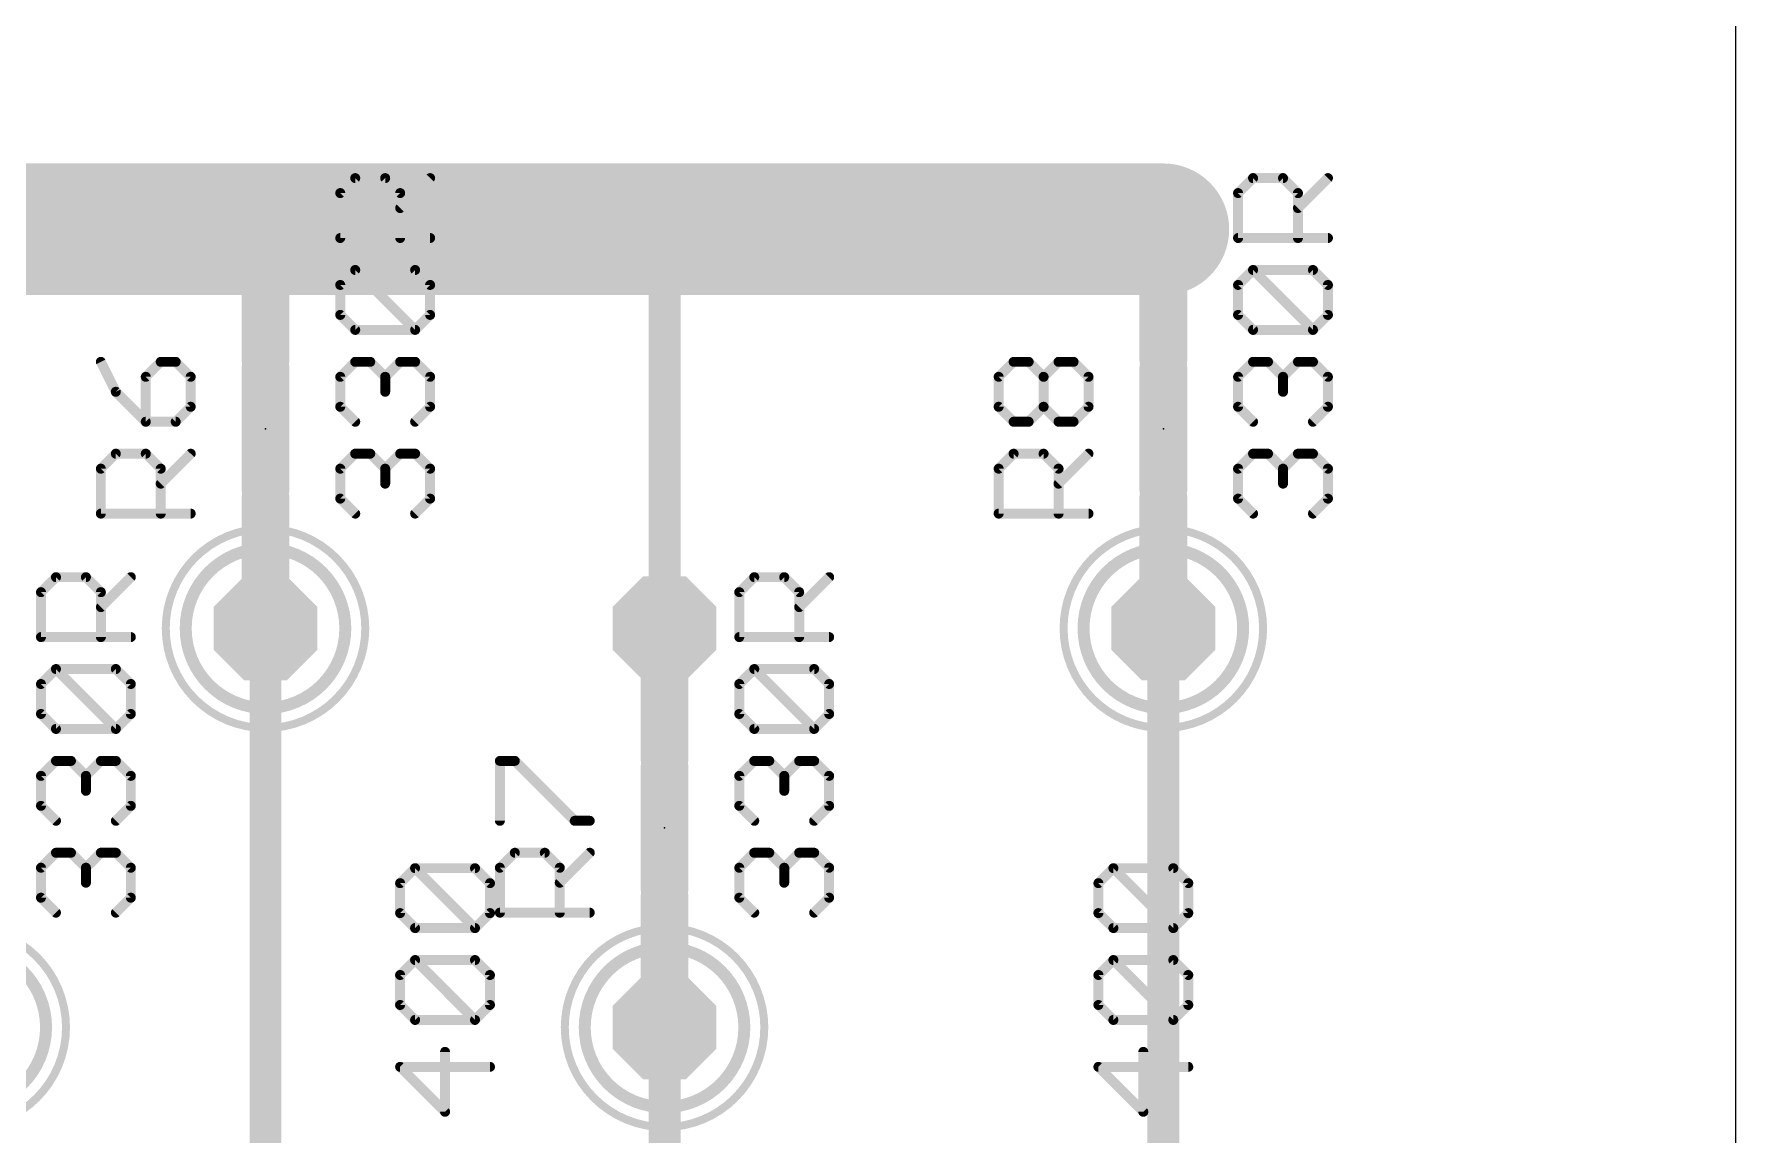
# Model space of a CAD drawing. Extents: x 0 to 44.1, y 0 to 57.1.
# Drawn here: x 22.45 to 44.12, y 29.11 to 43.13 of the extents above; entities that cross this region are included whole.
import ezdxf

# ---------------------------------------------------------------- set-up
doc = ezdxf.new("R2010")
doc.units = 0
for name, color, linetype in [('16', 175, 'CONTINUOUS'), ('17', 82, 'CONTINUOUS'), ('20', 7, 'CONTINUOUS'), ('21', 253, 'CONTINUOUS'), ('23', 7, 'CONTINUOUS'), ('25', 253, 'CONTINUOUS'), ('27', 253, 'CONTINUOUS'), ('51', 253, 'CONTINUOUS')]:
    doc.layers.add(name, color=color, linetype=linetype)

# ---------------------------------------------------------------- blocks, each defined once
blk = doc.blocks.new('OCTAGONP')
at = {"const_width": 0.5}
blk.add_lwpolyline([(-0.25, -0.1036), (-0.25, 0.1036), (-0.1036, 0.25), (0.1036, 0.25), (0.25, 0.1036), (0.25, -0.1036), (0.1036, -0.25), (-0.1036, -0.25), (-0.25, -0.1036), (-0.25, 0.1036)], dxfattribs=at)

msp = doc.modelspace()

# ---------------------------------------------------------------- linework, layer by layer
at = {"layer": '16'}
for points, const_width in [([(36.83, 40.64), (21.59, 40.64)], 1.6764), ([(25.4, 40.64), (21.59, 40.64)], 0.4064), ([(25.4, 40.64), (36.83, 40.64)], 0.4064), ([(36.83, 40.64), (30.48, 40.64)], 0.4064), ([(30.48, 40.64), (30.48, 35.56)], 0.4064), ([(25.4, 22.86), (25.4, 35.56)], 0.4064), ([(36.83, 22.86), (36.83, 35.56)], 0.4064), ([(30.48, 30.48), (30.48, 19.05)], 0.4064)]:
    msp.add_lwpolyline(points, dxfattribs=dict(at, const_width=const_width))
for points, const_width in [([(36.83, 40.2209, 1), (36.83, 41.0591)], 0.8382), ([(25.4, 40.7416, 1), (25.4, 40.5384)], 0.2032), ([(25.4, 40.5384, 1), (25.4, 40.7416)], 0.2032), ([(30.48, 40.7416, 1), (30.48, 40.5384)], 0.2032), ([(30.5816, 40.64, 1), (30.3784, 40.64)], 0.2032), ([(36.83, 40.5384, 1), (36.83, 40.7416)], 0.2032), ([(36.83, 40.5384, 1), (36.83, 40.7416)], 0.2032), ([(25.5016, 35.56, 1), (25.2984, 35.56)], 0.2032), ([(36.9316, 35.56, 1), (36.7284, 35.56)], 0.2032), ([(30.3784, 35.56, 1), (30.5816, 35.56)], 0.2032), ([(30.5816, 30.48, 1), (30.3784, 30.48)], 0.2032)]:
    msp.add_lwpolyline(points, format="xyb", dxfattribs=dict(at, const_width=const_width))
at = {"layer": '20'}
msp.add_line((44.12, 0), (44.12, 57.14), dxfattribs=at)
at = {"layer": '21', "const_width": 0.6096}
for points in [[(25.4, 37.338), (25.4, 38.862)], [(36.83, 37.338), (36.83, 38.862)], [(30.48, 32.258), (30.48, 33.782)]]:
    msp.add_lwpolyline(points, dxfattribs=at)
at = {"layer": '21'}
for points, const_width in [([(25.5524, 38.862, 1), (25.2476, 38.862)], 0.3048), ([(36.9824, 38.862, 1), (36.6776, 38.862)], 0.3048), ([(25.2476, 37.338, 1), (25.5524, 37.338)], 0.3048), ([(36.6776, 37.338, 1), (36.9824, 37.338)], 0.3048), ([(25.4, 34.29, 1), (25.4, 36.83, 1), (25.4, 34.29)], 0.1016), ([(36.83, 34.29, 1), (36.83, 36.83, 1), (36.83, 34.29)], 0.1016), ([(30.6324, 33.782, 1), (30.3276, 33.782)], 0.3048), ([(30.3276, 32.258, 1), (30.6324, 32.258)], 0.3048), ([(21.59, 29.21, 1), (21.59, 31.75, 1), (21.59, 29.21)], 0.1016), ([(30.48, 29.21, 1), (30.48, 31.75, 1), (30.48, 29.21)], 0.1016)]:
    msp.add_lwpolyline(points, format="xyb", dxfattribs=dict(at, const_width=const_width))
at = {"layer": '23'}
for p in [(25.4, 38.1), (36.83, 38.1), (30.48, 33.02)]:
    msp.add_point(p, dxfattribs=at)
at = {"layer": '25', "const_width": 0.127}
for points in [[(23.3035, 38.9525), (23.4942, 38.5712)], [(24.0662, 38.9525), (23.8755, 38.7619)], [(24.2568, 38.9525), (24.0662, 38.9525)], [(24.4475, 38.7619), (24.2568, 38.9525)], [(34.7335, 38.7619), (34.9242, 38.9525)], [(34.9242, 38.9525), (35.1149, 38.9525)], [(35.1149, 38.9525), (35.3055, 38.7619)], [(35.3055, 38.7619), (35.4962, 38.9525)], [(35.4962, 38.9525), (35.6868, 38.9525)], [(35.6868, 38.9525), (35.8775, 38.7619)], [(23.8755, 38.7619), (23.8755, 38.1899)], [(24.4475, 38.3806), (24.4475, 38.7619)], [(34.7335, 38.3806), (34.7335, 38.7619)], [(35.3055, 38.3806), (35.3055, 38.7619)], [(35.8775, 38.7619), (35.8775, 38.3806)], [(23.4942, 38.5712), (23.8755, 38.1899)], [(24.2568, 38.1899), (24.4475, 38.3806)], [(34.9242, 38.1899), (34.7335, 38.3806)], [(35.3055, 38.3806), (35.1149, 38.1899)], [(35.4962, 38.1899), (35.3055, 38.3806)], [(35.8775, 38.3806), (35.6868, 38.1899)], [(23.8755, 38.1899), (24.2568, 38.1899)], [(35.1149, 38.1899), (34.9242, 38.1899)], [(35.6868, 38.1899), (35.4962, 38.1899)], [(23.3035, 37.5925), (23.4942, 37.7831)], [(23.4942, 37.7831), (23.8755, 37.7831)], [(23.8755, 37.7831), (24.0662, 37.5925)], [(24.0662, 37.4018), (24.4475, 37.7831)], [(34.7335, 37.5925), (34.9242, 37.7831)], [(34.9242, 37.7831), (35.3055, 37.7831)], [(35.3055, 37.7831), (35.4962, 37.5925)], [(35.4962, 37.4018), (35.8775, 37.7831)], [(23.3035, 37.0205), (23.3035, 37.5925)], [(24.0662, 37.5925), (24.0662, 37.0205)], [(34.7335, 37.0205), (34.7335, 37.5925)], [(35.4962, 37.5925), (35.4962, 37.0205)], [(24.4475, 37.0205), (23.3035, 37.0205)], [(35.8775, 37.0205), (34.7335, 37.0205)], [(28.3835, 33.1099), (28.3835, 33.8725)], [(28.3835, 33.8725), (28.5742, 33.8725)], [(28.5742, 33.8725), (29.3368, 33.1099)], [(29.3368, 33.1099), (29.5275, 33.1099)], [(28.3835, 32.5125), (28.5742, 32.7032)], [(28.5742, 32.7032), (28.9555, 32.7032)], [(28.9555, 32.7032), (29.1462, 32.5125)], [(29.1462, 32.3218), (29.5275, 32.7032)], [(28.3835, 31.9405), (28.3835, 32.5125)], [(29.1462, 32.5125), (29.1462, 31.9405)], [(29.5275, 31.9405), (28.3835, 31.9405)]]:
    msp.add_lwpolyline(points, dxfattribs=at)
at = {"layer": '25', "const_width": 0.0635}
for points in [[(23.3319, 38.9667, 1), (23.2751, 38.9383)], [(24.0662, 38.9843, 1), (24.0662, 38.9208)], [(24.0886, 38.9301, 1), (24.0437, 38.975)], [(24.2793, 38.975, 1), (24.2344, 38.9301)], [(24.2568, 38.9208, 1), (24.2568, 38.9843)], [(34.9242, 38.9843, 1), (34.9242, 38.9208)], [(34.9466, 38.9301, 1), (34.9017, 38.975)], [(35.1373, 38.975, 1), (35.0924, 38.9301)], [(35.1149, 38.9208, 1), (35.1149, 38.9843)], [(35.4962, 38.9843, 1), (35.4962, 38.9208)], [(35.5186, 38.9301, 1), (35.4737, 38.975)], [(35.7093, 38.975, 1), (35.6644, 38.9301)], [(35.6868, 38.9208, 1), (35.6868, 38.9843)], [(23.9073, 38.7619, 1), (23.8438, 38.7619)], [(23.8531, 38.7843, 1), (23.898, 38.7394)], [(24.4793, 38.7619, 1), (24.4158, 38.7619)], [(24.425, 38.7394, 1), (24.47, 38.7843)], [(34.7653, 38.7619, 1), (34.7018, 38.7619)], [(34.7111, 38.7843, 1), (34.756, 38.7394)], [(35.3373, 38.7619, 1), (35.2738, 38.7619)], [(35.2831, 38.7843, 1), (35.328, 38.7394)], [(35.2831, 38.7394, 1), (35.328, 38.7843)], [(35.9093, 38.7619, 1), (35.8458, 38.7619)], [(35.855, 38.7394, 1), (35.9, 38.7843)], [(23.5166, 38.5937, 1), (23.4717, 38.5488)], [(23.4658, 38.557, 1), (23.5226, 38.5854)], [(24.4158, 38.3806, 1), (24.4793, 38.3806)], [(24.47, 38.3581, 1), (24.425, 38.403)], [(34.7018, 38.3806, 1), (34.7653, 38.3806)], [(34.756, 38.403, 1), (34.7111, 38.3581)], [(35.2738, 38.3806, 1), (35.3373, 38.3806)], [(35.328, 38.403, 1), (35.2831, 38.3581)], [(35.328, 38.3581, 1), (35.2831, 38.403)], [(35.8458, 38.3806, 1), (35.9093, 38.3806)], [(35.9, 38.3581, 1), (35.855, 38.403)], [(23.8755, 38.2216, 1), (23.8755, 38.1581)], [(23.8438, 38.1899, 1), (23.9073, 38.1899)], [(23.8531, 38.1674, 1), (23.898, 38.2123)], [(24.2344, 38.2123, 1), (24.2793, 38.1674)], [(24.2568, 38.1581, 1), (24.2568, 38.2216)], [(34.9242, 38.2216, 1), (34.9242, 38.1581)], [(34.9017, 38.1674, 1), (34.9466, 38.2123)], [(35.0924, 38.2123, 1), (35.1373, 38.1674)], [(35.1149, 38.1581, 1), (35.1149, 38.2216)], [(35.4962, 38.2216, 1), (35.4962, 38.1581)], [(35.4737, 38.1674, 1), (35.5186, 38.2123)], [(35.6644, 38.2123, 1), (35.7093, 38.1674)], [(35.6868, 38.1581, 1), (35.6868, 38.2216)], [(23.4942, 37.8149, 1), (23.4942, 37.7514)], [(23.5166, 37.7607, 1), (23.4717, 37.8056)], [(23.898, 37.8056, 1), (23.8531, 37.7607)], [(23.8755, 37.7514, 1), (23.8755, 37.8149)], [(24.47, 37.7607, 1), (24.425, 37.8056)], [(34.9242, 37.8149, 1), (34.9242, 37.7514)], [(34.9466, 37.7607, 1), (34.9017, 37.8056)], [(35.328, 37.8056, 1), (35.2831, 37.7607)], [(35.3055, 37.7514, 1), (35.3055, 37.8149)], [(35.9, 37.7607, 1), (35.855, 37.8056)], [(23.3353, 37.5925, 1), (23.2718, 37.5925)], [(23.2811, 37.6149, 1), (23.326, 37.57)], [(24.0979, 37.5925, 1), (24.0344, 37.5925)], [(24.0437, 37.57, 1), (24.0886, 37.6149)], [(34.7653, 37.5925, 1), (34.7018, 37.5925)], [(34.7111, 37.6149, 1), (34.756, 37.57)], [(35.5279, 37.5925, 1), (35.4644, 37.5925)], [(35.4737, 37.57, 1), (35.5186, 37.6149)], [(24.0437, 37.4243, 1), (24.0886, 37.3794)], [(35.4737, 37.4243, 1), (35.5186, 37.3794)], [(23.3035, 37.0523, 1), (23.3035, 36.9887)], [(23.2718, 37.0205, 1), (23.3353, 37.0205)], [(24.0344, 37.0205, 1), (24.0979, 37.0205)], [(24.4475, 36.9887, 1), (24.4475, 37.0523)], [(34.7335, 37.0523, 1), (34.7335, 36.9887)], [(34.7018, 37.0205, 1), (34.7653, 37.0205)], [(35.4644, 37.0205, 1), (35.5279, 37.0205)], [(35.8775, 36.9887, 1), (35.8775, 37.0523)], [(28.3835, 33.9043, 1), (28.3835, 33.8408)], [(28.4153, 33.8725, 1), (28.3518, 33.8725)], [(28.5966, 33.895, 1), (28.5517, 33.8501)], [(28.5742, 33.8408, 1), (28.5742, 33.9043)], [(29.3368, 33.1416, 1), (29.3368, 33.0781)], [(29.3144, 33.0874, 1), (29.3593, 33.1323)], [(29.5275, 33.0781, 1), (29.5275, 33.1416)], [(28.3518, 33.1099, 1), (28.4153, 33.1099)], [(28.5742, 32.7349, 1), (28.5742, 32.6714)], [(28.5966, 32.6807, 1), (28.5517, 32.7256)], [(28.978, 32.7256, 1), (28.9331, 32.6807)], [(28.9555, 32.6714, 1), (28.9555, 32.7349)], [(29.55, 32.6807, 1), (29.505, 32.7256)], [(28.4153, 32.5125, 1), (28.3518, 32.5125)], [(28.3611, 32.5349, 1), (28.406, 32.49)], [(29.1779, 32.5125, 1), (29.1144, 32.5125)], [(29.1237, 32.49, 1), (29.1686, 32.5349)], [(29.1237, 32.3443, 1), (29.1686, 32.2994)], [(28.3835, 31.9722, 1), (28.3835, 31.9088)], [(28.3518, 31.9405, 1), (28.4153, 31.9405)], [(29.1144, 31.9405, 1), (29.1779, 31.9405)], [(29.5275, 31.9088, 1), (29.5275, 31.9722)]]:
    msp.add_lwpolyline(points, format="xyb", dxfattribs=at)
at = {"layer": '27', "const_width": 0.127}
for points in [[(26.3515, 41.1007), (26.5422, 41.2913)], [(26.5422, 41.2913), (26.9235, 41.2913)], [(26.9235, 41.2913), (27.1142, 41.1007)], [(27.1142, 40.91), (27.4955, 41.2913)], [(37.7815, 41.1007), (37.9722, 41.2913)], [(37.9722, 41.2913), (38.3535, 41.2913)], [(38.3535, 41.2913), (38.5442, 41.1007)], [(38.5442, 40.91), (38.9255, 41.2913)], [(26.3515, 40.5287), (26.3515, 41.1007)], [(27.1142, 41.1007), (27.1142, 40.5287)], [(37.7815, 40.5287), (37.7815, 41.1007)], [(38.5442, 41.1007), (38.5442, 40.5287)], [(27.4955, 40.5287), (26.3515, 40.5287)], [(38.9255, 40.5287), (37.7815, 40.5287)], [(26.3515, 39.9313), (26.5422, 40.1219)], [(26.5422, 40.1219), (27.3048, 40.1219)], [(27.3048, 39.3593), (26.5422, 40.1219)], [(27.3048, 40.1219), (27.4955, 39.9313)], [(37.7815, 39.9313), (37.9722, 40.1219)], [(37.9722, 40.1219), (38.7348, 40.1219)], [(38.7348, 39.3593), (37.9722, 40.1219)], [(38.7348, 40.1219), (38.9255, 39.9313)], [(26.3515, 39.55), (26.3515, 39.9313)], [(27.4955, 39.9313), (27.4955, 39.55)], [(37.7815, 39.55), (37.7815, 39.9313)], [(38.9255, 39.9313), (38.9255, 39.55)], [(26.5422, 39.3593), (26.3515, 39.55)], [(27.4955, 39.55), (27.3048, 39.3593)], [(37.9722, 39.3593), (37.7815, 39.55)], [(38.9255, 39.55), (38.7348, 39.3593)], [(27.3048, 39.3593), (26.5422, 39.3593)], [(38.7348, 39.3593), (37.9722, 39.3593)], [(26.3515, 38.7619), (26.5422, 38.9525)], [(26.5422, 38.9525), (26.7329, 38.9525)], [(26.7329, 38.9525), (26.9235, 38.7619)], [(26.9235, 38.7619), (27.1142, 38.9525)], [(27.1142, 38.9525), (27.3048, 38.9525)], [(27.3048, 38.9525), (27.4955, 38.7619)], [(37.7815, 38.7619), (37.9722, 38.9525)], [(37.9722, 38.9525), (38.1628, 38.9525)], [(38.1628, 38.9525), (38.3535, 38.7619)], [(38.3535, 38.7619), (38.5442, 38.9525)], [(38.5442, 38.9525), (38.7348, 38.9525)], [(38.7348, 38.9525), (38.9255, 38.7619)], [(26.3515, 38.3806), (26.3515, 38.7619)], [(26.9235, 38.7619), (26.9235, 38.5712)], [(27.4955, 38.7619), (27.4955, 38.3806)], [(37.7815, 38.3806), (37.7815, 38.7619)], [(38.3535, 38.7619), (38.3535, 38.5712)], [(38.9255, 38.7619), (38.9255, 38.3806)], [(26.5422, 38.1899), (26.3515, 38.3806)], [(27.4955, 38.3806), (27.3048, 38.1899)], [(37.9722, 38.1899), (37.7815, 38.3806)], [(38.9255, 38.3806), (38.7348, 38.1899)], [(26.3515, 37.5925), (26.5422, 37.7831)], [(26.5422, 37.7831), (26.7329, 37.7831)], [(26.7329, 37.7831), (26.9235, 37.5925)], [(26.9235, 37.5925), (27.1142, 37.7831)], [(27.1142, 37.7831), (27.3048, 37.7831)], [(27.3048, 37.7831), (27.4955, 37.5925)], [(37.7815, 37.5925), (37.9722, 37.7831)], [(37.9722, 37.7831), (38.1628, 37.7831)], [(38.1628, 37.7831), (38.3535, 37.5925)], [(38.3535, 37.5925), (38.5442, 37.7831)], [(38.5442, 37.7831), (38.7348, 37.7831)], [(38.7348, 37.7831), (38.9255, 37.5925)], [(26.3515, 37.2112), (26.3515, 37.5925)], [(26.9235, 37.5925), (26.9235, 37.4018)], [(27.4955, 37.5925), (27.4955, 37.2112)], [(37.7815, 37.2112), (37.7815, 37.5925)], [(38.3535, 37.5925), (38.3535, 37.4018)], [(38.9255, 37.5925), (38.9255, 37.2112)], [(26.5422, 37.0205), (26.3515, 37.2112)], [(27.4955, 37.2112), (27.3048, 37.0205)], [(37.9722, 37.0205), (37.7815, 37.2112)], [(38.9255, 37.2112), (38.7348, 37.0205)], [(22.5415, 36.0207), (22.7322, 36.2113)], [(22.7322, 36.2113), (23.1135, 36.2113)], [(23.1135, 36.2113), (23.3042, 36.0207)], [(23.3042, 35.83), (23.6855, 36.2113)], [(31.4315, 36.0207), (31.6222, 36.2113)], [(31.6222, 36.2113), (32.0035, 36.2113)], [(32.0035, 36.2113), (32.1942, 36.0207)], [(32.1942, 35.83), (32.5755, 36.2113)], [(22.5415, 35.4487), (22.5415, 36.0207)], [(23.3042, 36.0207), (23.3042, 35.4487)], [(31.4315, 35.4487), (31.4315, 36.0207)], [(32.1942, 36.0207), (32.1942, 35.4487)], [(23.6855, 35.4487), (22.5415, 35.4487)], [(32.5755, 35.4487), (31.4315, 35.4487)], [(22.5415, 34.8513), (22.7322, 35.0419)], [(22.7322, 35.0419), (23.4948, 35.0419)], [(23.4948, 34.2793), (22.7322, 35.0419)], [(23.4948, 35.0419), (23.6855, 34.8513)], [(31.4315, 34.8513), (31.6222, 35.0419)], [(31.6222, 35.0419), (32.3848, 35.0419)], [(32.3848, 34.2793), (31.6222, 35.0419)], [(32.3848, 35.0419), (32.5755, 34.8513)], [(22.5415, 34.47), (22.5415, 34.8513)], [(23.6855, 34.8513), (23.6855, 34.47)], [(31.4315, 34.47), (31.4315, 34.8513)], [(32.5755, 34.8513), (32.5755, 34.47)], [(22.7322, 34.2793), (22.5415, 34.47)], [(23.6855, 34.47), (23.4948, 34.2793)], [(31.6222, 34.2793), (31.4315, 34.47)], [(32.5755, 34.47), (32.3848, 34.2793)], [(23.4948, 34.2793), (22.7322, 34.2793)], [(32.3848, 34.2793), (31.6222, 34.2793)], [(22.5415, 33.6819), (22.7322, 33.8725)], [(22.7322, 33.8725), (22.9229, 33.8725)], [(22.9229, 33.8725), (23.1135, 33.6819)], [(23.1135, 33.6819), (23.3042, 33.8725)], [(23.3042, 33.8725), (23.4948, 33.8725)], [(23.4948, 33.8725), (23.6855, 33.6819)], [(31.4315, 33.6819), (31.6222, 33.8725)], [(31.6222, 33.8725), (31.8129, 33.8725)], [(31.8129, 33.8725), (32.0035, 33.6819)], [(32.0035, 33.6819), (32.1942, 33.8725)], [(32.1942, 33.8725), (32.3848, 33.8725)], [(32.3848, 33.8725), (32.5755, 33.6819)], [(22.5415, 33.3006), (22.5415, 33.6819)], [(23.1135, 33.6819), (23.1135, 33.4912)], [(23.6855, 33.6819), (23.6855, 33.3006)], [(31.4315, 33.3006), (31.4315, 33.6819)], [(32.0035, 33.6819), (32.0035, 33.4912)], [(32.5755, 33.6819), (32.5755, 33.3006)], [(22.7322, 33.1099), (22.5415, 33.3006)], [(23.6855, 33.3006), (23.4948, 33.1099)], [(31.6222, 33.1099), (31.4315, 33.3006)], [(32.5755, 33.3006), (32.3848, 33.1099)], [(22.5415, 32.5125), (22.7322, 32.7032)], [(22.7322, 32.7032), (22.9229, 32.7032)], [(22.9229, 32.7032), (23.1135, 32.5125)], [(23.1135, 32.5125), (23.3042, 32.7032)], [(23.3042, 32.7032), (23.4948, 32.7032)], [(23.4948, 32.7032), (23.6855, 32.5125)], [(31.4315, 32.5125), (31.6222, 32.7032)], [(31.6222, 32.7032), (31.8129, 32.7032)], [(31.8129, 32.7032), (32.0035, 32.5125)], [(32.0035, 32.5125), (32.1942, 32.7032)], [(32.1942, 32.7032), (32.3848, 32.7032)], [(32.3848, 32.7032), (32.5755, 32.5125)], [(22.5415, 32.1312), (22.5415, 32.5125)], [(23.1135, 32.5125), (23.1135, 32.3218)], [(23.6855, 32.5125), (23.6855, 32.1312)], [(27.1135, 32.3163), (27.3042, 32.5069)], [(27.3042, 32.5069), (28.0668, 32.5069)], [(28.0668, 31.7443), (27.3042, 32.5069)], [(28.0668, 32.5069), (28.2575, 32.3163)], [(31.4315, 32.1312), (31.4315, 32.5125)], [(32.0035, 32.5125), (32.0035, 32.3218)], [(32.5755, 32.5125), (32.5755, 32.1312)], [(36.0035, 32.3163), (36.1942, 32.5069)], [(36.1942, 32.5069), (36.9568, 32.5069)], [(36.9568, 31.7443), (36.1942, 32.5069)], [(36.9568, 32.5069), (37.1475, 32.3163)], [(27.1135, 31.9349), (27.1135, 32.3163)], [(28.2575, 32.3163), (28.2575, 31.9349)], [(36.0035, 31.9349), (36.0035, 32.3163)], [(37.1475, 32.3163), (37.1475, 31.9349)], [(22.7322, 31.9405), (22.5415, 32.1312)], [(23.6855, 32.1312), (23.4948, 31.9405)], [(31.6222, 31.9405), (31.4315, 32.1312)], [(32.5755, 32.1312), (32.3848, 31.9405)], [(27.3042, 31.7443), (27.1135, 31.9349)], [(28.2575, 31.9349), (28.0668, 31.7443)], [(36.1942, 31.7443), (36.0035, 31.9349)], [(37.1475, 31.9349), (36.9568, 31.7443)], [(28.0668, 31.7443), (27.3042, 31.7443)], [(36.9568, 31.7443), (36.1942, 31.7443)], [(27.1135, 31.1469), (27.3042, 31.3375)], [(27.1135, 30.7655), (27.1135, 31.1469)], [(27.3042, 31.3375), (28.0668, 31.3375)], [(28.0668, 30.5749), (27.3042, 31.3375)], [(28.0668, 31.3375), (28.2575, 31.1469)], [(28.2575, 31.1469), (28.2575, 30.7655)], [(36.0035, 31.1469), (36.1942, 31.3375)], [(36.0035, 30.7655), (36.0035, 31.1469)], [(36.1942, 31.3375), (36.9568, 31.3375)], [(36.9568, 30.5749), (36.1942, 31.3375)], [(36.9568, 31.3375), (37.1475, 31.1469)], [(37.1475, 31.1469), (37.1475, 30.7655)], [(27.3042, 30.5749), (27.1135, 30.7655)], [(28.2575, 30.7655), (28.0668, 30.5749)], [(36.1942, 30.5749), (36.0035, 30.7655)], [(37.1475, 30.7655), (36.9568, 30.5749)], [(28.0668, 30.5749), (27.3042, 30.5749)], [(36.9568, 30.5749), (36.1942, 30.5749)], [(27.6855, 29.4055), (27.6855, 30.1681)], [(36.5755, 29.4055), (36.5755, 30.1681)], [(28.2575, 29.9775), (27.1135, 29.9775)], [(27.1135, 29.9775), (27.6855, 29.4055)], [(37.1475, 29.9775), (36.0035, 29.9775)], [(36.0035, 29.9775), (36.5755, 29.4055)]]:
    msp.add_lwpolyline(points, dxfattribs=at)
at = {"layer": '27', "const_width": 0.0635}
for points in [[(26.5422, 41.3231, 1), (26.5422, 41.2596)], [(26.5646, 41.2689, 1), (26.5197, 41.3138)], [(26.946, 41.3138, 1), (26.9011, 41.2689)], [(26.9235, 41.2596, 1), (26.9235, 41.3231)], [(27.518, 41.2689, 1), (27.473, 41.3138)], [(37.9722, 41.3231, 1), (37.9722, 41.2596)], [(37.9946, 41.2689, 1), (37.9497, 41.3138)], [(38.376, 41.3138, 1), (38.3311, 41.2689)], [(38.3535, 41.2596, 1), (38.3535, 41.3231)], [(38.948, 41.2689, 1), (38.903, 41.3138)], [(26.3833, 41.1007, 1), (26.3198, 41.1007)], [(26.3291, 41.1231, 1), (26.374, 41.0782)], [(27.1459, 41.1007, 1), (27.0824, 41.1007)], [(27.0917, 40.9325, 1), (27.1366, 40.8876)], [(27.0917, 41.0782, 1), (27.1366, 41.1231)], [(37.8133, 41.1007, 1), (37.7498, 41.1007)], [(37.7591, 41.1231, 1), (37.804, 41.0782)], [(38.5759, 41.1007, 1), (38.5124, 41.1007)], [(38.5217, 40.9325, 1), (38.5666, 40.8876)], [(38.5217, 41.0782, 1), (38.5666, 41.1231)], [(26.3515, 40.5604, 1), (26.3515, 40.4969)], [(26.3198, 40.5287, 1), (26.3833, 40.5287)], [(27.0824, 40.5287, 1), (27.1459, 40.5287)], [(27.4955, 40.4969, 1), (27.4955, 40.5604)], [(37.7815, 40.5604, 1), (37.7815, 40.4969)], [(37.7498, 40.5287, 1), (37.8133, 40.5287)], [(38.5124, 40.5287, 1), (38.5759, 40.5287)], [(38.9255, 40.4969, 1), (38.9255, 40.5604)], [(26.5422, 40.1537, 1), (26.5422, 40.0902)], [(26.5646, 40.1444, 1), (26.5197, 40.0995)], [(26.5646, 40.0995, 1), (26.5197, 40.1444)], [(27.3273, 40.1444, 1), (27.2824, 40.0995)], [(27.3048, 40.0902, 1), (27.3048, 40.1537)], [(37.9722, 40.1537, 1), (37.9722, 40.0902)], [(37.9946, 40.1444, 1), (37.9497, 40.0995)], [(37.9946, 40.0995, 1), (37.9497, 40.1444)], [(38.7573, 40.1444, 1), (38.7124, 40.0995)], [(38.7348, 40.0902, 1), (38.7348, 40.1537)], [(26.3833, 39.9313, 1), (26.3198, 39.9313)], [(26.3291, 39.9537, 1), (26.374, 39.9088)], [(27.5272, 39.9313, 1), (27.4638, 39.9313)], [(27.473, 39.9088, 1), (27.518, 39.9537)], [(37.8133, 39.9313, 1), (37.7498, 39.9313)], [(37.7591, 39.9537, 1), (37.804, 39.9088)], [(38.9573, 39.9313, 1), (38.8937, 39.9313)], [(38.903, 39.9088, 1), (38.948, 39.9537)], [(26.374, 39.5724, 1), (26.3291, 39.5275)], [(26.3198, 39.55, 1), (26.3833, 39.55)], [(27.4638, 39.55, 1), (27.5272, 39.55)], [(27.518, 39.5275, 1), (27.473, 39.5724)], [(37.7498, 39.55, 1), (37.8133, 39.55)], [(37.804, 39.5724, 1), (37.7591, 39.5275)], [(38.8937, 39.55, 1), (38.9573, 39.55)], [(38.948, 39.5275, 1), (38.903, 39.5724)], [(26.5422, 39.391, 1), (26.5422, 39.3275)], [(26.5197, 39.3368, 1), (26.5646, 39.3817)], [(27.2824, 39.3817, 1), (27.3273, 39.3368)], [(27.2824, 39.3368, 1), (27.3273, 39.3817)], [(27.3048, 39.3275, 1), (27.3048, 39.391)], [(37.9722, 39.391, 1), (37.9722, 39.3275)], [(37.9497, 39.3368, 1), (37.9946, 39.3817)], [(38.7124, 39.3817, 1), (38.7573, 39.3368)], [(38.7124, 39.3368, 1), (38.7573, 39.3817)], [(38.7348, 39.3275, 1), (38.7348, 39.391)], [(26.5422, 38.9843, 1), (26.5422, 38.9208)], [(26.5646, 38.9301, 1), (26.5197, 38.975)], [(26.7553, 38.975, 1), (26.7104, 38.9301)], [(26.7329, 38.9208, 1), (26.7329, 38.9843)], [(27.1142, 38.9843, 1), (27.1142, 38.9208)], [(27.1366, 38.9301, 1), (27.0917, 38.975)], [(27.3273, 38.975, 1), (27.2824, 38.9301)], [(27.3048, 38.9208, 1), (27.3048, 38.9843)], [(37.9722, 38.9843, 1), (37.9722, 38.9208)], [(37.9946, 38.9301, 1), (37.9497, 38.975)], [(38.1853, 38.975, 1), (38.1404, 38.9301)], [(38.1628, 38.9208, 1), (38.1628, 38.9843)], [(38.5442, 38.9843, 1), (38.5442, 38.9208)], [(38.5666, 38.9301, 1), (38.5217, 38.975)], [(38.7573, 38.975, 1), (38.7124, 38.9301)], [(38.7348, 38.9208, 1), (38.7348, 38.9843)], [(26.3833, 38.7619, 1), (26.3198, 38.7619)], [(26.3291, 38.7843, 1), (26.374, 38.7394)], [(26.9553, 38.7619, 1), (26.8918, 38.7619)], [(26.9011, 38.7843, 1), (26.946, 38.7394)], [(26.9011, 38.7394, 1), (26.946, 38.7843)], [(27.5272, 38.7619, 1), (27.4638, 38.7619)], [(27.473, 38.7394, 1), (27.518, 38.7843)], [(37.8133, 38.7619, 1), (37.7498, 38.7619)], [(37.7591, 38.7843, 1), (37.804, 38.7394)], [(38.3853, 38.7619, 1), (38.3218, 38.7619)], [(38.3311, 38.7843, 1), (38.376, 38.7394)], [(38.3311, 38.7394, 1), (38.376, 38.7843)], [(38.9573, 38.7619, 1), (38.8937, 38.7619)], [(38.903, 38.7394, 1), (38.948, 38.7843)], [(26.8918, 38.5712, 1), (26.9553, 38.5712)], [(38.3218, 38.5712, 1), (38.3853, 38.5712)], [(26.374, 38.403, 1), (26.3291, 38.3581)], [(26.3198, 38.3806, 1), (26.3833, 38.3806)], [(27.4638, 38.3806, 1), (27.5272, 38.3806)], [(27.518, 38.3581, 1), (27.473, 38.403)], [(37.7498, 38.3806, 1), (37.8133, 38.3806)], [(37.804, 38.403, 1), (37.7591, 38.3581)], [(38.8937, 38.3806, 1), (38.9573, 38.3806)], [(38.948, 38.3581, 1), (38.903, 38.403)], [(26.5197, 38.1674, 1), (26.5646, 38.2123)], [(27.2824, 38.2123, 1), (27.3273, 38.1674)], [(37.9497, 38.1674, 1), (37.9946, 38.2123)], [(38.7124, 38.2123, 1), (38.7573, 38.1674)], [(26.5422, 37.8149, 1), (26.5422, 37.7514)], [(26.5646, 37.7607, 1), (26.5197, 37.8056)], [(26.7553, 37.8056, 1), (26.7104, 37.7607)], [(26.7329, 37.7514, 1), (26.7329, 37.8149)], [(27.1142, 37.8149, 1), (27.1142, 37.7514)], [(27.1366, 37.7607, 1), (27.0917, 37.8056)], [(27.3273, 37.8056, 1), (27.2824, 37.7607)], [(27.3048, 37.7514, 1), (27.3048, 37.8149)], [(37.9722, 37.8149, 1), (37.9722, 37.7514)], [(37.9946, 37.7607, 1), (37.9497, 37.8056)], [(38.1853, 37.8056, 1), (38.1404, 37.7607)], [(38.1628, 37.7514, 1), (38.1628, 37.8149)], [(38.5442, 37.8149, 1), (38.5442, 37.7514)], [(38.5666, 37.7607, 1), (38.5217, 37.8056)], [(38.7573, 37.8056, 1), (38.7124, 37.7607)], [(38.7348, 37.7514, 1), (38.7348, 37.8149)], [(26.3833, 37.5925, 1), (26.3198, 37.5925)], [(26.3291, 37.6149, 1), (26.374, 37.57)], [(26.9553, 37.5925, 1), (26.8918, 37.5925)], [(26.9011, 37.6149, 1), (26.946, 37.57)], [(26.9011, 37.57, 1), (26.946, 37.6149)], [(27.5272, 37.5925, 1), (27.4638, 37.5925)], [(27.473, 37.57, 1), (27.518, 37.6149)], [(37.8133, 37.5925, 1), (37.7498, 37.5925)], [(37.7591, 37.6149, 1), (37.804, 37.57)], [(38.3853, 37.5925, 1), (38.3218, 37.5925)], [(38.3311, 37.6149, 1), (38.376, 37.57)], [(38.3311, 37.57, 1), (38.376, 37.6149)], [(38.9573, 37.5925, 1), (38.8937, 37.5925)], [(38.903, 37.57, 1), (38.948, 37.6149)], [(26.374, 37.2336, 1), (26.3291, 37.1887)], [(26.8918, 37.4018, 1), (26.9553, 37.4018)], [(27.518, 37.1887, 1), (27.473, 37.2336)], [(37.804, 37.2336, 1), (37.7591, 37.1887)], [(38.3218, 37.4018, 1), (38.3853, 37.4018)], [(38.948, 37.1887, 1), (38.903, 37.2336)], [(26.3198, 37.2112, 1), (26.3833, 37.2112)], [(26.5197, 36.998, 1), (26.5646, 37.043)], [(27.2824, 37.043, 1), (27.3273, 36.998)], [(27.4638, 37.2112, 1), (27.5272, 37.2112)], [(37.7498, 37.2112, 1), (37.8133, 37.2112)], [(37.9497, 36.998, 1), (37.9946, 37.043)], [(38.7124, 37.043, 1), (38.7573, 36.998)], [(38.8937, 37.2112, 1), (38.9573, 37.2112)], [(22.7322, 36.2431, 1), (22.7322, 36.1796)], [(22.7546, 36.1889, 1), (22.7097, 36.2338)], [(23.136, 36.2338, 1), (23.0911, 36.1889)], [(23.1135, 36.1796, 1), (23.1135, 36.2431)], [(23.708, 36.1889, 1), (23.663, 36.2338)], [(31.6222, 36.2431, 1), (31.6222, 36.1796)], [(31.6446, 36.1889, 1), (31.5997, 36.2338)], [(32.026, 36.2338, 1), (31.9811, 36.1889)], [(32.0035, 36.1796, 1), (32.0035, 36.2431)], [(32.598, 36.1889, 1), (32.553, 36.2338)], [(22.5733, 36.0207, 1), (22.5098, 36.0207)], [(22.5191, 36.0431, 1), (22.564, 35.9982)], [(23.3359, 36.0207, 1), (23.2724, 36.0207)], [(23.2817, 35.9982, 1), (23.3266, 36.0431)], [(31.4633, 36.0207, 1), (31.3998, 36.0207)], [(31.4091, 36.0431, 1), (31.454, 35.9982)], [(32.2259, 36.0207, 1), (32.1624, 36.0207)], [(32.1717, 35.9982, 1), (32.2166, 36.0431)], [(23.2817, 35.8525, 1), (23.3266, 35.8076)], [(32.1717, 35.8525, 1), (32.2166, 35.8076)], [(22.5415, 35.4804, 1), (22.5415, 35.4169)], [(22.5098, 35.4487, 1), (22.5733, 35.4487)], [(23.2724, 35.4487, 1), (23.3359, 35.4487)], [(23.6855, 35.4169, 1), (23.6855, 35.4804)], [(31.4315, 35.4804, 1), (31.4315, 35.4169)], [(31.3998, 35.4487, 1), (31.4633, 35.4487)], [(32.1624, 35.4487, 1), (32.2259, 35.4487)], [(32.5755, 35.4169, 1), (32.5755, 35.4804)], [(22.7322, 35.0737, 1), (22.7322, 35.0102)], [(22.7546, 35.0644, 1), (22.7097, 35.0195)], [(22.7546, 35.0195, 1), (22.7097, 35.0644)], [(23.5173, 35.0644, 1), (23.4724, 35.0195)], [(23.4948, 35.0102, 1), (23.4948, 35.0737)], [(31.6222, 35.0737, 1), (31.6222, 35.0102)], [(31.6446, 35.0644, 1), (31.5997, 35.0195)], [(31.6446, 35.0195, 1), (31.5997, 35.0644)], [(32.4073, 35.0644, 1), (32.3624, 35.0195)], [(32.3848, 35.0102, 1), (32.3848, 35.0737)], [(22.5733, 34.8513, 1), (22.5098, 34.8513)], [(22.5191, 34.8737, 1), (22.564, 34.8288)], [(23.7172, 34.8513, 1), (23.6538, 34.8513)], [(23.663, 34.8288, 1), (23.708, 34.8737)], [(31.4633, 34.8513, 1), (31.3998, 34.8513)], [(31.4091, 34.8737, 1), (31.454, 34.8288)], [(32.6073, 34.8513, 1), (32.5437, 34.8513)], [(32.553, 34.8288, 1), (32.598, 34.8737)], [(22.5098, 34.47, 1), (22.5733, 34.47)], [(22.564, 34.4924, 1), (22.5191, 34.4475)], [(23.6538, 34.47, 1), (23.7172, 34.47)], [(23.708, 34.4475, 1), (23.663, 34.4924)], [(31.454, 34.4924, 1), (31.4091, 34.4475)], [(31.3998, 34.47, 1), (31.4633, 34.47)], [(32.5437, 34.47, 1), (32.6073, 34.47)], [(32.598, 34.4475, 1), (32.553, 34.4924)], [(22.7322, 34.311, 1), (22.7322, 34.2475)], [(22.7097, 34.2568, 1), (22.7546, 34.3017)], [(23.4724, 34.3017, 1), (23.5173, 34.2568)], [(23.4724, 34.2568, 1), (23.5173, 34.3017)], [(23.4948, 34.2475, 1), (23.4948, 34.311)], [(31.6222, 34.311, 1), (31.6222, 34.2475)], [(31.5997, 34.2568, 1), (31.6446, 34.3017)], [(32.3624, 34.3017, 1), (32.4073, 34.2568)], [(32.3624, 34.2568, 1), (32.4073, 34.3017)], [(32.3848, 34.2475, 1), (32.3848, 34.311)], [(22.7322, 33.9043, 1), (22.7322, 33.8408)], [(22.7546, 33.8501, 1), (22.7097, 33.895)], [(22.9453, 33.895, 1), (22.9004, 33.8501)], [(22.9229, 33.8408, 1), (22.9229, 33.9043)], [(23.3042, 33.9043, 1), (23.3042, 33.8408)], [(23.3266, 33.8501, 1), (23.2817, 33.895)], [(23.5173, 33.895, 1), (23.4724, 33.8501)], [(23.4948, 33.8408, 1), (23.4948, 33.9043)], [(31.6222, 33.9043, 1), (31.6222, 33.8408)], [(31.6446, 33.8501, 1), (31.5997, 33.895)], [(31.8353, 33.895, 1), (31.7904, 33.8501)], [(31.8129, 33.8408, 1), (31.8129, 33.9043)], [(32.1942, 33.9043, 1), (32.1942, 33.8408)], [(32.2166, 33.8501, 1), (32.1717, 33.895)], [(32.4073, 33.895, 1), (32.3624, 33.8501)], [(32.3848, 33.8408, 1), (32.3848, 33.9043)], [(22.5733, 33.6819, 1), (22.5098, 33.6819)], [(22.5191, 33.7043, 1), (22.564, 33.6594)], [(23.1453, 33.6819, 1), (23.0818, 33.6819)], [(23.0911, 33.7043, 1), (23.136, 33.6594)], [(23.0911, 33.6594, 1), (23.136, 33.7043)], [(23.7172, 33.6819, 1), (23.6538, 33.6819)], [(23.663, 33.6594, 1), (23.708, 33.7043)], [(31.4633, 33.6819, 1), (31.3998, 33.6819)], [(31.4091, 33.7043, 1), (31.454, 33.6594)], [(32.0353, 33.6819, 1), (31.9718, 33.6819)], [(31.9811, 33.7043, 1), (32.026, 33.6594)], [(31.9811, 33.6594, 1), (32.026, 33.7043)], [(32.6073, 33.6819, 1), (32.5437, 33.6819)], [(32.553, 33.6594, 1), (32.598, 33.7043)], [(23.0818, 33.4912, 1), (23.1453, 33.4912)], [(31.9718, 33.4912, 1), (32.0353, 33.4912)], [(22.5098, 33.3006, 1), (22.5733, 33.3006)], [(22.564, 33.323, 1), (22.5191, 33.2781)], [(22.7097, 33.0874, 1), (22.7546, 33.1323)], [(23.4724, 33.1323, 1), (23.5173, 33.0874)], [(23.6538, 33.3006, 1), (23.7172, 33.3006)], [(23.708, 33.2781, 1), (23.663, 33.323)], [(31.454, 33.323, 1), (31.4091, 33.2781)], [(31.3998, 33.3006, 1), (31.4633, 33.3006)], [(31.5997, 33.0874, 1), (31.6446, 33.1323)], [(32.3624, 33.1323, 1), (32.4073, 33.0874)], [(32.5437, 33.3006, 1), (32.6073, 33.3006)], [(32.598, 33.2781, 1), (32.553, 33.323)], [(22.7322, 32.7349, 1), (22.7322, 32.6714)], [(22.7546, 32.6807, 1), (22.7097, 32.7256)], [(22.9453, 32.7256, 1), (22.9004, 32.6807)], [(22.9229, 32.6714, 1), (22.9229, 32.7349)], [(23.3042, 32.7349, 1), (23.3042, 32.6714)], [(23.3266, 32.6807, 1), (23.2817, 32.7256)], [(23.5173, 32.7256, 1), (23.4724, 32.6807)], [(23.4948, 32.6714, 1), (23.4948, 32.7349)], [(31.6222, 32.7349, 1), (31.6222, 32.6714)], [(31.6446, 32.6807, 1), (31.5997, 32.7256)], [(31.8353, 32.7256, 1), (31.7904, 32.6807)], [(31.8129, 32.6714, 1), (31.8129, 32.7349)], [(32.1942, 32.7349, 1), (32.1942, 32.6714)], [(32.2166, 32.6807, 1), (32.1717, 32.7256)], [(32.4073, 32.7256, 1), (32.3624, 32.6807)], [(32.3848, 32.6714, 1), (32.3848, 32.7349)], [(22.5733, 32.5125, 1), (22.5098, 32.5125)], [(22.5191, 32.5349, 1), (22.564, 32.49)], [(23.1453, 32.5125, 1), (23.0818, 32.5125)], [(23.0911, 32.5349, 1), (23.136, 32.49)], [(23.0911, 32.49, 1), (23.136, 32.5349)], [(23.7172, 32.5125, 1), (23.6538, 32.5125)], [(23.663, 32.49, 1), (23.708, 32.5349)], [(27.3042, 32.5387, 1), (27.3042, 32.4752)], [(27.3266, 32.5294, 1), (27.2817, 32.4845)], [(27.3266, 32.4845, 1), (27.2817, 32.5294)], [(28.0893, 32.5294, 1), (28.0444, 32.4845)], [(28.0668, 32.4752, 1), (28.0668, 32.5387)], [(31.4633, 32.5125, 1), (31.3998, 32.5125)], [(31.4091, 32.5349, 1), (31.454, 32.49)], [(32.0353, 32.5125, 1), (31.9718, 32.5125)], [(31.9811, 32.5349, 1), (32.026, 32.49)], [(31.9811, 32.49, 1), (32.026, 32.5349)], [(32.6073, 32.5125, 1), (32.5437, 32.5125)], [(32.553, 32.49, 1), (32.598, 32.5349)], [(36.1942, 32.5387, 1), (36.1942, 32.4752)], [(36.2166, 32.5294, 1), (36.1717, 32.4845)], [(36.2166, 32.4845, 1), (36.1717, 32.5294)], [(36.9793, 32.5294, 1), (36.9344, 32.4845)], [(36.9568, 32.4752, 1), (36.9568, 32.5387)], [(23.0818, 32.3218, 1), (23.1453, 32.3218)], [(27.1453, 32.3163, 1), (27.0818, 32.3163)], [(27.0911, 32.3387, 1), (27.136, 32.2938)], [(28.2892, 32.3163, 1), (28.2258, 32.3163)], [(28.235, 32.2938, 1), (28.28, 32.3387)], [(31.9718, 32.3218, 1), (32.0353, 32.3218)], [(36.0353, 32.3163, 1), (35.9718, 32.3163)], [(35.9811, 32.3387, 1), (36.026, 32.2938)], [(37.1793, 32.3163, 1), (37.1157, 32.3163)], [(37.125, 32.2938, 1), (37.17, 32.3387)], [(22.5098, 32.1312, 1), (22.5733, 32.1312)], [(22.564, 32.1536, 1), (22.5191, 32.1087)], [(23.6538, 32.1312, 1), (23.7172, 32.1312)], [(23.708, 32.1087, 1), (23.663, 32.1536)], [(31.454, 32.1536, 1), (31.4091, 32.1087)], [(31.3998, 32.1312, 1), (31.4633, 32.1312)], [(32.5437, 32.1312, 1), (32.6073, 32.1312)], [(32.598, 32.1087, 1), (32.553, 32.1536)], [(22.7097, 31.918, 1), (22.7546, 31.963)], [(23.4724, 31.963, 1), (23.5173, 31.918)], [(27.136, 31.9574, 1), (27.0911, 31.9125)], [(27.0818, 31.9349, 1), (27.1453, 31.9349)], [(28.2258, 31.9349, 1), (28.2892, 31.9349)], [(28.28, 31.9125, 1), (28.235, 31.9574)], [(31.5997, 31.918, 1), (31.6446, 31.963)], [(32.3624, 31.963, 1), (32.4073, 31.918)], [(35.9718, 31.9349, 1), (36.0353, 31.9349)], [(36.026, 31.9574, 1), (35.9811, 31.9125)], [(37.1157, 31.9349, 1), (37.1793, 31.9349)], [(37.17, 31.9125, 1), (37.125, 31.9574)], [(27.3042, 31.776, 1), (27.3042, 31.7125)], [(27.2817, 31.7218, 1), (27.3266, 31.7667)], [(28.0444, 31.7667, 1), (28.0893, 31.7218)], [(28.0444, 31.7218, 1), (28.0893, 31.7667)], [(28.0668, 31.7125, 1), (28.0668, 31.776)], [(36.1942, 31.776, 1), (36.1942, 31.7125)], [(36.1717, 31.7218, 1), (36.2166, 31.7667)], [(36.9344, 31.7667, 1), (36.9793, 31.7218)], [(36.9344, 31.7218, 1), (36.9793, 31.7667)], [(36.9568, 31.7125, 1), (36.9568, 31.776)], [(27.1453, 31.1469, 1), (27.0818, 31.1469)], [(27.0911, 31.1693, 1), (27.136, 31.1244)], [(27.3042, 31.3693, 1), (27.3042, 31.3058)], [(27.3266, 31.36, 1), (27.2817, 31.3151)], [(27.3266, 31.3151, 1), (27.2817, 31.36)], [(28.0893, 31.36, 1), (28.0444, 31.3151)], [(28.0668, 31.3058, 1), (28.0668, 31.3693)], [(28.2892, 31.1469, 1), (28.2258, 31.1469)], [(28.235, 31.1244, 1), (28.28, 31.1693)], [(36.0353, 31.1469, 1), (35.9718, 31.1469)], [(35.9811, 31.1693, 1), (36.026, 31.1244)], [(36.1942, 31.3693, 1), (36.1942, 31.3058)], [(36.2166, 31.36, 1), (36.1717, 31.3151)], [(36.2166, 31.3151, 1), (36.1717, 31.36)], [(36.9793, 31.36, 1), (36.9344, 31.3151)], [(36.9568, 31.3058, 1), (36.9568, 31.3693)], [(37.1793, 31.1469, 1), (37.1157, 31.1469)], [(37.125, 31.1244, 1), (37.17, 31.1693)], [(27.136, 30.788, 1), (27.0911, 30.7431)], [(27.0818, 30.7655, 1), (27.1453, 30.7655)], [(28.2258, 30.7655, 1), (28.2892, 30.7655)], [(28.28, 30.7431, 1), (28.235, 30.788)], [(35.9718, 30.7655, 1), (36.0353, 30.7655)], [(36.026, 30.788, 1), (35.9811, 30.7431)], [(37.1157, 30.7655, 1), (37.1793, 30.7655)], [(37.17, 30.7431, 1), (37.125, 30.788)], [(27.3042, 30.6066, 1), (27.3042, 30.5431)], [(27.2817, 30.5524, 1), (27.3266, 30.5973)], [(28.0444, 30.5973, 1), (28.0893, 30.5524)], [(28.0444, 30.5524, 1), (28.0893, 30.5973)], [(28.0668, 30.5431, 1), (28.0668, 30.6066)], [(36.1942, 30.6066, 1), (36.1942, 30.5431)], [(36.1717, 30.5524, 1), (36.2166, 30.5973)], [(36.9344, 30.5973, 1), (36.9793, 30.5524)], [(36.9344, 30.5524, 1), (36.9793, 30.5973)], [(36.9568, 30.5431, 1), (36.9568, 30.6066)], [(27.7173, 30.1681, 1), (27.6538, 30.1681)], [(36.6073, 30.1681, 1), (36.5438, 30.1681)], [(27.1135, 30.0092, 1), (27.1135, 29.9457)], [(27.136, 29.9999, 1), (27.0911, 29.955)], [(28.2575, 29.9457, 1), (28.2575, 30.0092)], [(36.0035, 30.0092, 1), (36.0035, 29.9457)], [(36.026, 29.9999, 1), (35.9811, 29.955)], [(37.1475, 29.9457, 1), (37.1475, 30.0092)], [(27.6538, 29.4055, 1), (27.7173, 29.4055)], [(27.6631, 29.383, 1), (27.708, 29.4279)], [(36.5438, 29.4055, 1), (36.6073, 29.4055)], [(36.5531, 29.383, 1), (36.598, 29.4279)]]:
    msp.add_lwpolyline(points, format="xyb", dxfattribs=at)
at = {"layer": '51', "const_width": 0.6096}
for points in [[(25.4, 38.989), (25.4, 40.64)], [(36.83, 38.989), (36.83, 40.64)], [(25.4, 35.56), (25.4, 37.211)], [(36.83, 35.56), (36.83, 37.211)], [(30.48, 33.909), (30.48, 35.56)], [(30.48, 30.48), (30.48, 32.131)]]:
    msp.add_lwpolyline(points, dxfattribs=at)
at = {"layer": '51'}
for points, const_width in [([(25.5524, 40.64, 1), (25.2476, 40.64)], 0.3048), ([(36.9824, 40.64, 1), (36.6776, 40.64)], 0.3048), ([(25.2476, 38.989, 1), (25.5524, 38.989)], 0.3048), ([(36.6776, 38.989, 1), (36.9824, 38.989)], 0.3048), ([(25.5524, 37.211, 1), (25.2476, 37.211)], 0.3048), ([(36.9824, 37.211, 1), (36.6776, 37.211)], 0.3048), ([(25.4, 34.544, 1), (25.4, 36.576, 1), (25.4, 34.544)], 0.1524), ([(36.83, 34.544, 1), (36.83, 36.576, 1), (36.83, 34.544)], 0.1524), ([(30.6324, 35.56, 1), (30.3276, 35.56)], 0.3048), ([(25.2476, 35.56, 1), (25.5524, 35.56)], 0.3048), ([(36.6776, 35.56, 1), (36.9824, 35.56)], 0.3048), ([(30.3276, 33.909, 1), (30.6324, 33.909)], 0.3048), ([(30.6324, 32.131, 1), (30.3276, 32.131)], 0.3048), ([(21.59, 29.464, 1), (21.59, 31.496, 1), (21.59, 29.464)], 0.1524), ([(30.48, 29.464, 1), (30.48, 31.496, 1), (30.48, 29.464)], 0.1524), ([(30.3276, 30.48, 1), (30.6324, 30.48)], 0.3048)]:
    msp.add_lwpolyline(points, format="xyb", dxfattribs=dict(at, const_width=const_width))

# ---------------------------------------------------------------- block references
at = {"layer": '17', "xscale": 1.3208, "yscale": 1.3208, "rotation": 90}
for p in [(25.4, 40.64), (25.4, 40.64), (36.83, 40.64), (36.83, 40.64), (25.4, 35.56), (25.4, 35.56), (30.48, 35.56), (30.48, 35.56), (36.83, 35.56), (36.83, 35.56), (30.48, 30.48), (30.48, 30.48)]:
    msp.add_blockref('OCTAGONP', p, dxfattribs=at)

doc.saveas('drawing.dxf')
